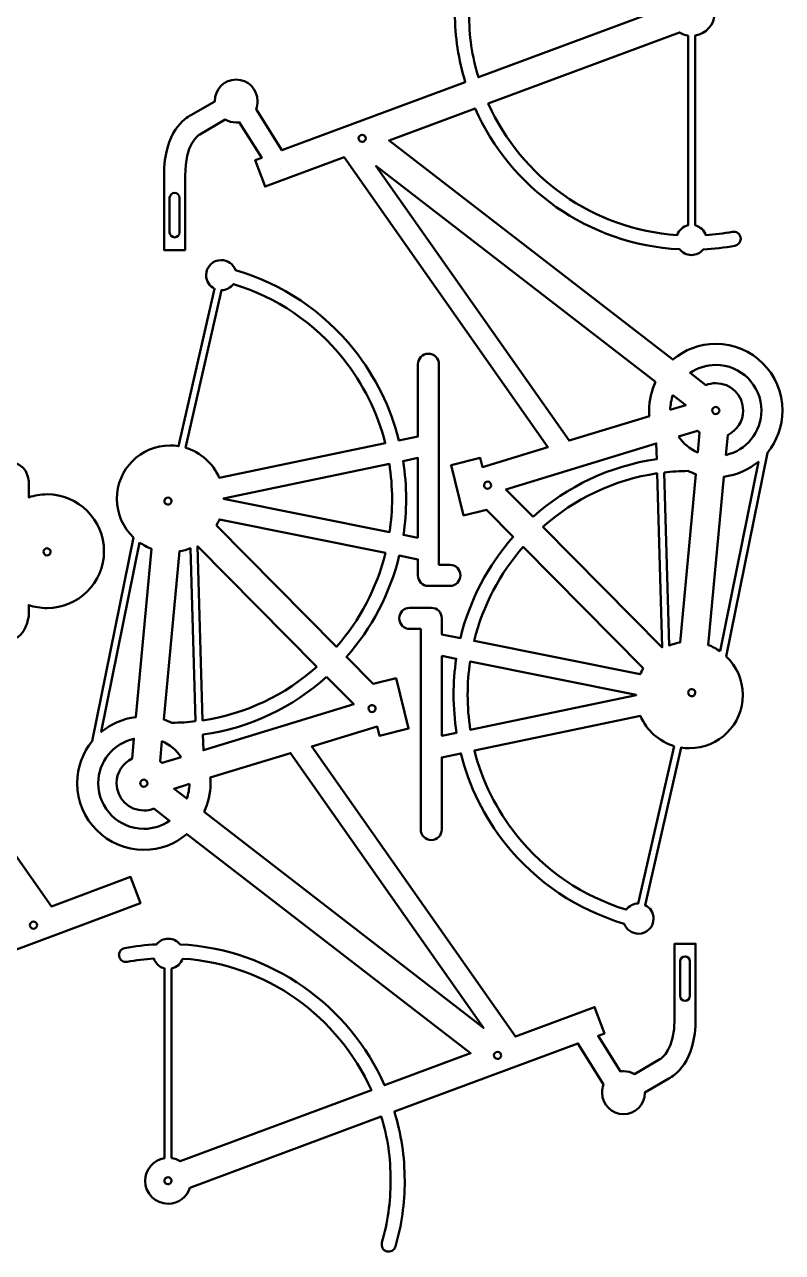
# Model space of a CAD drawing. Header units: inches. Extents: x 1.8 to 45.8, y -63.5 to -2.9.
# Drawn here: x 24.82 to 44.69, y -63.48 to -31.3 of the extents above; entities that cross this region are included whole.
import ezdxf

# ---------------------------------------------------------------- set-up
doc = ezdxf.new("R2010")
doc.units = ezdxf.units.IN
doc.header["$MEASUREMENT"] = 0
doc.layers.add('2', color=7, linetype='Continuous')

msp = doc.modelspace()

# ---------------------------------------------------------------- linework, layer by layer
at = {"color": 240, "lineweight": 50, "true_color": 0xed1c24}
for points, knots in [([(22.382, -59.914), (22.543, -59.357), (22.625, -58.777), (22.625, -58.191), (22.625, -57.561), (22.53, -56.953), (22.355, -56.38), (22.355, -56.38), (27.167, -54.588), (27.167, -54.588), (27.167, -54.588), (27.696, -54.391), (27.696, -54.391), (27.696, -54.391), (27.86, -54.33), (27.86, -54.33), (27.86, -54.33), (27.602, -53.639), (27.602, -53.639), (27.602, -53.639), (25.532, -54.41), (25.532, -54.41), (25.532, -54.41), (20.188, -46.809), (20.188, -46.809), (20.188, -46.809), (22.09, -46.228), (22.09, -46.228), (22.187, -46.198), (22.266, -46.13), (22.311, -46.042), (22.311, -46.042), (23.913, -45.547), (23.913, -45.547), (24.122, -46.031), (24.107, -46.734), (24.107, -47.029), (24.107, -47.319), (24.324, -47.376), (24.541, -47.376), (24.845, -47.376), (24.932, -46.812), (24.932, -46.812), (24.932, -46.812), (24.932, -46.512), (24.932, -46.512), (25.083, -46.563), (25.245, -46.592), (25.414, -46.592), (26.238, -46.592), (26.906, -45.924), (26.906, -45.1), (26.906, -44.277), (26.238, -43.609), (25.414, -43.609), (25.245, -43.609), (25.083, -43.637), (24.932, -43.689), (24.932, -43.689), (24.932, -43.254), (24.932, -43.254), (24.932, -43.254), (24.91, -42.756), (24.368, -42.756), (23.826, -42.756), (23.327, -43.667), (23.327, -44.057), (23.327, -44.374), (23.398, -44.705), (23.61, -45.061), (23.61, -45.061), (22.144, -45.514), (22.144, -45.514), (22.144, -45.514), (21.097, -44.457), (21.097, -44.457), (21.755, -43.71), (22.239, -42.804), (22.483, -41.804), (22.483, -41.804), (22.969, -41.902), (22.969, -41.902), (22.969, -41.902), (22.969, -42.322), (22.969, -42.322), (22.969, -42.474), (23.093, -42.598), (23.246, -42.598), (23.246, -42.598), (23.809, -42.598), (23.809, -42.598), (23.962, -42.598), (24.086, -42.474), (24.086, -42.322), (24.086, -42.169), (23.962, -42.045), (23.809, -42.045), (23.809, -42.045), (23.523, -42.045), (23.523, -42.045), (23.523, -42.045), (23.523, -36.787), (23.523, -36.787), (23.523, -36.634), (23.399, -36.51), (23.246, -36.51), (23.093, -36.51), (22.969, -36.634), (22.969, -36.787), (22.969, -36.787), (22.969, -36.957), (22.969, -36.957), (22.969, -36.957), (22.851, -36.957), (22.851, -36.957), (22.835, -36.763), (22.706, -36.612), (22.55, -36.612), (22.394, -36.612), (22.266, -36.763), (22.25, -36.957), (22.151, -36.96), (22.071, -37.041), (22.071, -37.141), (22.071, -37.243), (22.154, -37.326), (22.256, -37.326), (22.256, -37.326), (22.969, -37.326), (22.969, -37.326), (22.969, -37.326), (22.969, -38.678), (22.969, -38.678), (22.969, -38.678), (22.472, -38.782), (22.472, -38.782), (21.933, -36.635), (20.287, -34.929), (18.186, -34.318), (18.131, -34.165), (17.985, -34.056), (17.813, -34.056), (17.707, -34.056), (17.61, -34.098), (17.539, -34.167), (17.194, -34.106), (16.839, -34.075), (16.476, -34.075), (16.374, -34.075), (16.292, -34.157), (16.292, -34.259), (16.292, -34.361), (16.374, -34.443), (16.476, -34.443), (16.799, -34.443), (17.115, -34.47), (17.424, -34.522), (17.457, -34.707), (17.618, -34.848), (17.813, -34.848), (17.944, -34.848), (18.06, -34.784), (18.132, -34.686), (20.535, -35.408), (22.292, -37.658), (22.292, -40.314), (22.292, -43.551), (19.683, -46.185), (16.476, -46.185), (16.374, -46.185), (16.292, -46.268), (16.292, -46.37), (16.292, -46.472), (16.374, -46.554), (16.476, -46.554), (18.048, -46.554), (19.485, -45.959), (20.577, -44.981), (20.577, -44.981), (21.29, -45.701), (21.29, -45.701), (21.29, -45.701), (16.446, -47.181), (16.446, -47.181), (16.284, -46.999), (16.049, -46.884), (15.786, -46.884), (15.297, -46.884), (14.901, -47.28), (14.901, -47.769), (14.901, -48.258), (15.297, -48.654), (15.786, -48.654), (15.934, -48.654), (16.074, -48.617), (16.197, -48.552), (16.197, -48.552), (24.352, -54.849), (24.352, -54.849), (24.352, -54.849), (22.097, -55.689), (22.097, -55.689), (21.133, -53.51), (18.951, -51.986), (16.419, -51.986), (16.038, -51.986), (15.656, -52.021), (15.284, -52.089), (15.195, -52.106), (15.133, -52.183), (15.133, -52.271), (15.133, -52.282), (15.134, -52.293), (15.136, -52.304), (15.155, -52.404), (15.251, -52.471), (15.351, -52.452), (15.701, -52.388), (16.06, -52.355), (16.419, -52.355), (19.034, -52.355), (21.253, -54.083), (21.993, -56.457), (22.164, -57.005), (22.256, -57.588), (22.256, -58.191), (22.256, -58.742), (22.179, -59.288), (22.028, -59.812), (21.999, -59.91), (22.056, -60.012), (22.154, -60.041), (22.252, -60.069), (22.354, -60.012), (22.382, -59.914)], [0, 0, 0, 0, 1, 1, 1, 2, 2, 2, 3, 3, 3, 4, 4, 4, 5, 5, 5, 6, 6, 6, 7, 7, 7, 8, 8, 8, 9, 9, 9, 10, 10, 10, 11, 11, 11, 12, 12, 12, 13, 13, 13, 14, 14, 14, 15, 15, 15, 16, 16, 16, 17, 17, 17, 18, 18, 18, 19, 19, 19, 20, 20, 20, 21, 21, 21, 22, 22, 22, 23, 23, 23, 24, 24, 24, 25, 25, 25, 26, 26, 26, 27, 27, 27, 28, 28, 28, 29, 29, 29, 30, 30, 30, 31, 31, 31, 32, 32, 32, 33, 33, 33, 34, 34, 34, 35, 35, 35, 36, 36, 36, 37, 37, 37, 38, 38, 38, 39, 39, 39, 40, 40, 40, 41, 41, 41, 42, 42, 42, 43, 43, 43, 44, 44, 44, 45, 45, 45, 46, 46, 46, 47, 47, 47, 48, 48, 48, 49, 49, 49, 50, 50, 50, 51, 51, 51, 52, 52, 52, 53, 53, 53, 54, 54, 54, 55, 55, 55, 56, 56, 56, 57, 57, 57, 58, 58, 58, 59, 59, 59, 60, 60, 60, 61, 61, 61, 62, 62, 62, 63, 63, 63, 64, 64, 64, 65, 65, 65, 66, 66, 66, 67, 67, 67, 68, 68, 68, 69, 69, 69, 70, 70, 70, 71, 71, 71, 72, 72, 72, 73, 73, 73, 74, 74, 74, 75, 75, 75, 76, 76, 76, 77, 77, 77, 78, 78, 78, 78]), ([(22.382, -59.914), (22.543, -59.357), (22.625, -58.777), (22.625, -58.191), (22.625, -57.561), (22.53, -56.953), (22.355, -56.38), (22.355, -56.38), (27.167, -54.588), (27.167, -54.588), (27.167, -54.588), (27.696, -54.391), (27.696, -54.391), (27.696, -54.391), (27.86, -54.33), (27.86, -54.33), (27.86, -54.33), (27.602, -53.639), (27.602, -53.639), (27.602, -53.639), (25.532, -54.41), (25.532, -54.41), (25.532, -54.41), (20.188, -46.809), (20.188, -46.809), (20.188, -46.809), (22.09, -46.228), (22.09, -46.228), (22.187, -46.198), (22.266, -46.13), (22.311, -46.042), (22.311, -46.042), (23.913, -45.547), (23.913, -45.547), (24.122, -46.031), (24.107, -46.734), (24.107, -47.029), (24.107, -47.319), (24.324, -47.376), (24.541, -47.376), (24.845, -47.376), (24.932, -46.812), (24.932, -46.812), (24.932, -46.812), (24.932, -46.512), (24.932, -46.512), (25.083, -46.563), (25.245, -46.592), (25.414, -46.592), (26.238, -46.592), (26.906, -45.924), (26.906, -45.1), (26.906, -44.277), (26.238, -43.609), (25.414, -43.609), (25.245, -43.609), (25.083, -43.637), (24.932, -43.689), (24.932, -43.689), (24.932, -43.254), (24.932, -43.254), (24.932, -43.254), (24.91, -42.756), (24.368, -42.756), (23.826, -42.756), (23.327, -43.667), (23.327, -44.057), (23.327, -44.374), (23.398, -44.705), (23.61, -45.061), (23.61, -45.061), (22.144, -45.514), (22.144, -45.514), (22.144, -45.514), (21.097, -44.457), (21.097, -44.457), (21.755, -43.71), (22.239, -42.804), (22.483, -41.804), (22.483, -41.804), (22.969, -41.902), (22.969, -41.902), (22.969, -41.902), (22.969, -42.322), (22.969, -42.322), (22.969, -42.474), (23.093, -42.598), (23.246, -42.598), (23.246, -42.598), (23.809, -42.598), (23.809, -42.598), (23.962, -42.598), (24.086, -42.474), (24.086, -42.322), (24.086, -42.169), (23.962, -42.045), (23.809, -42.045), (23.809, -42.045), (23.523, -42.045), (23.523, -42.045), (23.523, -42.045), (23.523, -36.787), (23.523, -36.787), (23.523, -36.634), (23.399, -36.51), (23.246, -36.51), (23.093, -36.51), (22.969, -36.634), (22.969, -36.787), (22.969, -36.787), (22.969, -36.957), (22.969, -36.957), (22.969, -36.957), (22.851, -36.957), (22.851, -36.957), (22.835, -36.763), (22.706, -36.612), (22.55, -36.612), (22.394, -36.612), (22.266, -36.763), (22.25, -36.957), (22.151, -36.96), (22.071, -37.041), (22.071, -37.141), (22.071, -37.243), (22.154, -37.326), (22.256, -37.326), (22.256, -37.326), (22.969, -37.326), (22.969, -37.326), (22.969, -37.326), (22.969, -38.678), (22.969, -38.678), (22.969, -38.678), (22.472, -38.782), (22.472, -38.782), (21.933, -36.635), (20.287, -34.929), (18.186, -34.318), (18.131, -34.165), (17.985, -34.056), (17.813, -34.056), (17.707, -34.056), (17.61, -34.098), (17.539, -34.167), (17.194, -34.106), (16.839, -34.075), (16.476, -34.075), (16.374, -34.075), (16.292, -34.157), (16.292, -34.259), (16.292, -34.361), (16.374, -34.443), (16.476, -34.443), (16.799, -34.443), (17.115, -34.47), (17.424, -34.522), (17.457, -34.707), (17.618, -34.848), (17.813, -34.848), (17.944, -34.848), (18.06, -34.784), (18.132, -34.686), (20.535, -35.408), (22.292, -37.658), (22.292, -40.314), (22.292, -43.551), (19.683, -46.185), (16.476, -46.185), (16.374, -46.185), (16.292, -46.268), (16.292, -46.37), (16.292, -46.472), (16.374, -46.554), (16.476, -46.554), (18.048, -46.554), (19.485, -45.959), (20.577, -44.981), (20.577, -44.981), (21.29, -45.701), (21.29, -45.701), (21.29, -45.701), (16.446, -47.181), (16.446, -47.181), (16.284, -46.999), (16.049, -46.884), (15.786, -46.884), (15.297, -46.884), (14.901, -47.28), (14.901, -47.769), (14.901, -48.258), (15.297, -48.654), (15.786, -48.654), (15.934, -48.654), (16.074, -48.617), (16.197, -48.552), (16.197, -48.552), (24.352, -54.849), (24.352, -54.849), (24.352, -54.849), (22.097, -55.689), (22.097, -55.689), (21.133, -53.51), (18.951, -51.986), (16.419, -51.986), (16.038, -51.986), (15.656, -52.021), (15.284, -52.089), (15.195, -52.106), (15.133, -52.183), (15.133, -52.271), (15.133, -52.282), (15.134, -52.293), (15.136, -52.304), (15.155, -52.404), (15.251, -52.471), (15.351, -52.452), (15.701, -52.388), (16.06, -52.355), (16.419, -52.355), (19.034, -52.355), (21.253, -54.083), (21.993, -56.457), (22.164, -57.005), (22.256, -57.588), (22.256, -58.191), (22.256, -58.742), (22.179, -59.288), (22.028, -59.812), (21.999, -59.91), (22.056, -60.012), (22.154, -60.041), (22.252, -60.069), (22.354, -60.012), (22.382, -59.914)], [0, 0, 0, 0, 1, 1, 1, 2, 2, 2, 3, 3, 3, 4, 4, 4, 5, 5, 5, 6, 6, 6, 7, 7, 7, 8, 8, 8, 9, 9, 9, 10, 10, 10, 11, 11, 11, 12, 12, 12, 13, 13, 13, 14, 14, 14, 15, 15, 15, 16, 16, 16, 17, 17, 17, 18, 18, 18, 19, 19, 19, 20, 20, 20, 21, 21, 21, 22, 22, 22, 23, 23, 23, 24, 24, 24, 25, 25, 25, 26, 26, 26, 27, 27, 27, 28, 28, 28, 29, 29, 29, 30, 30, 30, 31, 31, 31, 32, 32, 32, 33, 33, 33, 34, 34, 34, 35, 35, 35, 36, 36, 36, 37, 37, 37, 38, 38, 38, 39, 39, 39, 40, 40, 40, 41, 41, 41, 42, 42, 42, 43, 43, 43, 44, 44, 44, 45, 45, 45, 46, 46, 46, 47, 47, 47, 48, 48, 48, 49, 49, 49, 50, 50, 50, 51, 51, 51, 52, 52, 52, 53, 53, 53, 54, 54, 54, 55, 55, 55, 56, 56, 56, 57, 57, 57, 58, 58, 58, 59, 59, 59, 60, 60, 60, 61, 61, 61, 62, 62, 62, 63, 63, 63, 64, 64, 64, 65, 65, 65, 66, 66, 66, 67, 67, 67, 68, 68, 68, 69, 69, 69, 70, 70, 70, 71, 71, 71, 72, 72, 72, 73, 73, 73, 74, 74, 74, 75, 75, 75, 76, 76, 76, 77, 77, 77, 78, 78, 78, 78]), ([(25.32, -45.112), (25.323, -45.06), (25.368, -45.021), (25.419, -45.025), (25.471, -45.028), (25.51, -45.072), (25.507, -45.124), (25.503, -45.175), (25.459, -45.214), (25.408, -45.211), (25.356, -45.208), (25.317, -45.164), (25.32, -45.112)], [0, 0, 0, 0, 1, 1, 1, 2, 2, 2, 3, 3, 3, 4, 4, 4, 4]), ([(25.32, -45.112), (25.323, -45.06), (25.368, -45.021), (25.419, -45.025), (25.471, -45.028), (25.51, -45.072), (25.507, -45.124), (25.503, -45.175), (25.459, -45.214), (25.408, -45.211), (25.356, -45.208), (25.317, -45.164), (25.32, -45.112)], [0, 0, 0, 0, 1, 1, 1, 2, 2, 2, 3, 3, 3, 4, 4, 4, 4]), ([(25.091, -54.991), (25.043, -55.009), (24.989, -54.985), (24.971, -54.936), (24.953, -54.888), (24.977, -54.834), (25.025, -54.816), (25.073, -54.798), (25.127, -54.822), (25.146, -54.87), (25.164, -54.919), (25.14, -54.973), (25.091, -54.991)], [0, 0, 0, 0, 1, 1, 1, 2, 2, 2, 3, 3, 3, 4, 4, 4, 4]), ([(25.091, -54.991), (25.043, -55.009), (24.989, -54.985), (24.971, -54.936), (24.953, -54.888), (24.977, -54.834), (25.025, -54.816), (25.073, -54.798), (25.127, -54.822), (25.146, -54.87), (25.164, -54.919), (25.14, -54.973), (25.091, -54.991)], [0, 0, 0, 0, 1, 1, 1, 2, 2, 2, 3, 3, 3, 4, 4, 4, 4])]:
    msp.add_open_spline(points, degree=3, knots=knots, dxfattribs=at)
at = {"layer": '2', "color": 114, "lineweight": 50, "true_color": 0x00a651}
for points in [[(30.434, -33.301), (30.434, -33.301)], [(31.538, -35.073), (31.538, -35.073)], [(39.359, -57.522), (39.359, -57.522)], [(40.464, -59.294), (40.464, -59.294)]]:
    msp.add_lwpolyline(points, dxfattribs=at)
for points, knots in [([(36.35, -29.267), (36.189, -29.825), (36.107, -30.405), (36.107, -30.991), (36.107, -31.621), (36.202, -32.228), (36.377, -32.802), (36.377, -32.802), (36.378, -32.804), (36.378, -32.804), (36.378, -32.804), (31.569, -34.592), (31.569, -34.592), (31.569, -34.592), (30.892, -33.513), (30.892, -33.513), (30.919, -33.448), (30.934, -33.376), (30.934, -33.301), (30.934, -32.99), (30.682, -32.738), (30.371, -32.738), (30.06, -32.738), (29.808, -32.99), (29.808, -33.301), (29.808, -33.304), (29.809, -33.306), (29.809, -33.309), (29.809, -33.309), (29.182, -33.674), (29.182, -33.674), (29.045, -33.74), (28.48, -34.084), (28.48, -35.254), (28.48, -35.254), (28.48, -37.206), (28.48, -37.206), (28.48, -37.206), (29.033, -37.206), (29.033, -37.206), (29.033, -37.206), (29.033, -35.254), (29.033, -35.254), (29.033, -34.42), (29.37, -34.202), (29.418, -34.175), (29.418, -34.175), (30.087, -33.786), (30.087, -33.786), (30.17, -33.835), (30.267, -33.864), (30.371, -33.864), (30.399, -33.864), (30.427, -33.861), (30.454, -33.857), (30.454, -33.857), (31.04, -34.789), (31.04, -34.789), (31.04, -34.789), (30.872, -34.851), (30.872, -34.851), (30.872, -34.851), (31.13, -35.543), (31.13, -35.543), (31.13, -35.543), (33.201, -34.773), (33.201, -34.773), (33.201, -34.773), (38.544, -42.373), (38.544, -42.373), (38.544, -42.373), (36.83, -42.896), (36.83, -42.896), (36.83, -42.896), (36.771, -42.657), (36.771, -42.657), (36.771, -42.657), (36.007, -42.846), (36.007, -42.846), (36.007, -42.846), (36.332, -44.164), (36.332, -44.164), (36.332, -44.164), (36.933, -44.016), (36.933, -44.016), (36.933, -44.016), (37.635, -44.725), (37.635, -44.725), (36.977, -45.471), (36.493, -46.377), (36.249, -47.378), (36.249, -47.378), (35.763, -47.28), (35.763, -47.28), (35.763, -47.28), (35.763, -46.86), (35.763, -46.86), (35.763, -46.707), (35.639, -46.584), (35.486, -46.584), (35.486, -46.584), (34.923, -46.584), (34.923, -46.584), (34.77, -46.584), (34.646, -46.707), (34.646, -46.86), (34.646, -47.013), (34.77, -47.137), (34.923, -47.137), (34.923, -47.137), (35.209, -47.137), (35.209, -47.137), (35.209, -47.137), (35.209, -52.395), (35.209, -52.395), (35.209, -52.548), (35.333, -52.672), (35.486, -52.672), (35.639, -52.672), (35.763, -52.548), (35.763, -52.395), (35.763, -52.395), (35.763, -50.504), (35.763, -50.504), (35.763, -50.504), (36.262, -50.4), (36.262, -50.4), (36.478, -51.261), (36.875, -52.074), (37.431, -52.772), (38.231, -53.777), (39.329, -54.511), (40.547, -54.865), (40.602, -55.017), (40.748, -55.126), (40.919, -55.126), (41.137, -55.126), (41.315, -54.948), (41.315, -54.73), (41.315, -54.574), (41.225, -54.44), (41.094, -54.375), (41.094, -54.375), (42.036, -50.247), (42.036, -50.247), (42.108, -50.258), (42.181, -50.266), (42.256, -50.266), (43.028, -50.266), (43.654, -49.64), (43.654, -48.867), (43.654, -48.47), (43.487, -48.111), (43.221, -47.857), (43.221, -47.857), (44.298, -42.519), (44.298, -42.519), (44.545, -42.217), (44.693, -41.832), (44.693, -41.413), (44.693, -40.45), (43.909, -39.666), (42.946, -39.666), (42.518, -39.666), (42.125, -39.821), (41.821, -40.078), (41.821, -40.078), (34.381, -34.334), (34.381, -34.334), (34.381, -34.334), (36.636, -33.495), (36.636, -33.495), (37.56, -35.582), (39.602, -37.066), (41.997, -37.187), (42.07, -37.278), (42.181, -37.337), (42.307, -37.337), (42.432, -37.337), (42.544, -37.279), (42.616, -37.188), (42.896, -37.175), (43.175, -37.143), (43.448, -37.092), (43.537, -37.076), (43.599, -36.998), (43.599, -36.911), (43.599, -36.9), (43.598, -36.889), (43.596, -36.877), (43.577, -36.777), (43.481, -36.711), (43.381, -36.73), (43.151, -36.772), (42.918, -36.8), (42.683, -36.815), (42.64, -36.689), (42.535, -36.591), (42.405, -36.558), (42.405, -36.558), (42.405, -31.585), (42.405, -31.585), (42.693, -31.54), (42.914, -31.292), (42.914, -30.991), (42.914, -30.658), (42.645, -30.389), (42.313, -30.389), (42.043, -30.389), (41.815, -30.566), (41.738, -30.811), (41.738, -30.811), (36.724, -32.675), (36.724, -32.675), (36.554, -32.127), (36.476, -31.594), (36.476, -30.991), (36.476, -30.439), (36.553, -29.894), (36.704, -29.37), (36.733, -29.271), (36.676, -29.169), (36.578, -29.141), (36.48, -29.113), (36.378, -29.169), (36.35, -29.267)], [0, 0, 0, 0, 1, 1, 1, 2, 2, 2, 3, 3, 3, 4, 4, 4, 5, 5, 5, 6, 6, 6, 7, 7, 7, 8, 8, 8, 9, 9, 9, 10, 10, 10, 11, 11, 11, 12, 12, 12, 13, 13, 13, 14, 14, 14, 15, 15, 15, 16, 16, 16, 17, 17, 17, 18, 18, 18, 19, 19, 19, 20, 20, 20, 21, 21, 21, 22, 22, 22, 23, 23, 23, 24, 24, 24, 25, 25, 25, 26, 26, 26, 27, 27, 27, 28, 28, 28, 29, 29, 29, 30, 30, 30, 31, 31, 31, 32, 32, 32, 33, 33, 33, 34, 34, 34, 35, 35, 35, 36, 36, 36, 37, 37, 37, 38, 38, 38, 39, 39, 39, 40, 40, 40, 41, 41, 41, 42, 42, 42, 43, 43, 43, 44, 44, 44, 45, 45, 45, 46, 46, 46, 47, 47, 47, 48, 48, 48, 49, 49, 49, 50, 50, 50, 51, 51, 51, 52, 52, 52, 53, 53, 53, 54, 54, 54, 55, 55, 55, 56, 56, 56, 57, 57, 57, 58, 58, 58, 59, 59, 59, 60, 60, 60, 61, 61, 61, 62, 62, 62, 63, 63, 63, 64, 64, 64, 65, 65, 65, 66, 66, 66, 67, 67, 67, 68, 68, 68, 69, 69, 69, 70, 70, 70, 71, 71, 71, 72, 72, 72, 73, 73, 73, 74, 74, 74, 75, 75, 75, 75]), ([(42.22, -31.585), (42.22, -31.585), (42.22, -36.555), (42.22, -36.555), (42.085, -36.585), (41.977, -36.684), (41.933, -36.813), (39.723, -36.671), (37.845, -35.294), (36.982, -33.366), (36.982, -33.366), (41.996, -31.502), (41.996, -31.502), (42.063, -31.544), (42.139, -31.572), (42.22, -31.585)], [0, 0, 0, 0, 1, 1, 1, 2, 2, 2, 3, 3, 3, 4, 4, 4, 5, 5, 5, 5]), ([(33.641, -34.191), (33.689, -34.173), (33.743, -34.197), (33.761, -34.245), (33.78, -34.293), (33.755, -34.347), (33.707, -34.366), (33.659, -34.384), (33.605, -34.36), (33.587, -34.311), (33.568, -34.263), (33.593, -34.209), (33.641, -34.191)], [0, 0, 0, 0, 1, 1, 1, 2, 2, 2, 3, 3, 3, 4, 4, 4, 4]), ([(41.369, -40.661), (41.26, -40.889), (41.199, -41.144), (41.199, -41.413), (41.199, -41.462), (41.201, -41.511), (41.206, -41.559), (41.206, -41.559), (39.101, -42.202), (39.101, -42.202), (39.101, -42.202), (34.037, -35), (34.037, -35), (34.037, -35), (41.369, -40.661), (41.369, -40.661)], [0, 0, 0, 0, 1, 1, 1, 2, 2, 2, 3, 3, 3, 4, 4, 4, 5, 5, 5, 5]), ([(28.887, -35.838), (28.887, -35.838), (28.887, -36.744), (28.887, -36.744), (28.887, -36.816), (28.829, -36.874), (28.758, -36.874), (28.686, -36.874), (28.628, -36.816), (28.628, -36.744), (28.628, -36.744), (28.628, -35.838), (28.628, -35.838), (28.628, -35.767), (28.686, -35.709), (28.758, -35.709), (28.829, -35.709), (28.887, -35.767), (28.887, -35.838)], [0, 0, 0, 0, 1, 1, 1, 2, 2, 2, 3, 3, 3, 4, 4, 4, 5, 5, 5, 6, 6, 6, 6]), ([(34.548, -63.327), (34.709, -62.77), (34.79, -62.19), (34.79, -61.604), (34.79, -60.974), (34.696, -60.366), (34.521, -59.793), (34.521, -59.793), (34.52, -59.79), (34.52, -59.79), (34.52, -59.79), (39.329, -58.002), (39.329, -58.002), (39.329, -58.002), (40.006, -59.081), (40.006, -59.081), (39.979, -59.147), (39.964, -59.218), (39.964, -59.294), (39.964, -59.604), (40.216, -59.856), (40.527, -59.856), (40.838, -59.856), (41.089, -59.604), (41.089, -59.294), (41.089, -59.291), (41.089, -59.289), (41.089, -59.286), (41.089, -59.286), (41.716, -58.92), (41.716, -58.92), (41.853, -58.854), (42.418, -58.511), (42.418, -57.34), (42.418, -57.34), (42.418, -55.388), (42.418, -55.388), (42.418, -55.388), (41.865, -55.388), (41.865, -55.388), (41.865, -55.388), (41.865, -57.34), (41.865, -57.34), (41.865, -58.174), (41.528, -58.393), (41.48, -58.419), (41.48, -58.419), (40.811, -58.808), (40.811, -58.808), (40.727, -58.759), (40.63, -58.731), (40.527, -58.731), (40.498, -58.731), (40.471, -58.734), (40.444, -58.738), (40.444, -58.738), (39.858, -57.805), (39.858, -57.805), (39.858, -57.805), (40.025, -57.743), (40.025, -57.743), (40.025, -57.743), (39.768, -57.052), (39.768, -57.052), (39.768, -57.052), (37.697, -57.822), (37.697, -57.822), (37.697, -57.822), (32.354, -50.222), (32.354, -50.222), (32.354, -50.222), (34.068, -49.698), (34.068, -49.698), (34.068, -49.698), (34.127, -49.937), (34.127, -49.937), (34.127, -49.937), (34.891, -49.748), (34.891, -49.748), (34.891, -49.748), (34.565, -48.43), (34.565, -48.43), (34.565, -48.43), (33.965, -48.579), (33.965, -48.579), (33.965, -48.579), (33.263, -47.87), (33.263, -47.87), (33.921, -47.123), (34.405, -46.217), (34.648, -45.217), (34.648, -45.217), (35.135, -45.315), (35.135, -45.315), (35.135, -45.315), (35.135, -45.734), (35.135, -45.734), (35.135, -45.887), (35.259, -46.011), (35.412, -46.011), (35.412, -46.011), (35.975, -46.011), (35.975, -46.011), (36.127, -46.011), (36.251, -45.887), (36.251, -45.734), (36.251, -45.581), (36.127, -45.457), (35.975, -45.457), (35.975, -45.457), (35.689, -45.457), (35.689, -45.457), (35.689, -45.457), (35.689, -40.199), (35.689, -40.199), (35.689, -40.047), (35.565, -39.923), (35.412, -39.923), (35.259, -39.923), (35.135, -40.047), (35.135, -40.199), (35.135, -40.199), (35.135, -42.091), (35.135, -42.091), (35.135, -42.091), (34.636, -42.195), (34.636, -42.195), (34.419, -41.333), (34.022, -40.521), (33.467, -39.822), (32.667, -38.818), (31.569, -38.083), (30.351, -37.73), (30.296, -37.578), (30.15, -37.469), (29.979, -37.469), (29.76, -37.469), (29.583, -37.646), (29.583, -37.865), (29.583, -38.02), (29.673, -38.155), (29.804, -38.219), (29.804, -38.219), (28.862, -42.348), (28.862, -42.348), (28.79, -42.336), (28.717, -42.329), (28.642, -42.329), (27.87, -42.329), (27.244, -42.955), (27.244, -43.727), (27.244, -44.125), (27.411, -44.483), (27.677, -44.738), (27.677, -44.738), (26.6, -50.076), (26.6, -50.076), (26.353, -50.377), (26.205, -50.762), (26.205, -51.182), (26.205, -52.145), (26.988, -52.929), (27.952, -52.929), (28.38, -52.929), (28.773, -52.773), (29.077, -52.517), (29.077, -52.517), (36.517, -58.261), (36.517, -58.261), (36.517, -58.261), (34.262, -59.099), (34.262, -59.099), (33.338, -57.013), (31.296, -55.528), (28.901, -55.407), (28.828, -55.316), (28.716, -55.257), (28.591, -55.257), (28.465, -55.257), (28.354, -55.315), (28.281, -55.406), (28.002, -55.42), (27.723, -55.452), (27.45, -55.502), (27.361, -55.519), (27.299, -55.596), (27.299, -55.683), (27.299, -55.694), (27.3, -55.706), (27.302, -55.717), (27.321, -55.817), (27.417, -55.883), (27.517, -55.865), (27.747, -55.823), (27.98, -55.794), (28.215, -55.779), (28.258, -55.906), (28.362, -56.004), (28.493, -56.037), (28.493, -56.037), (28.493, -61.01), (28.493, -61.01), (28.205, -61.054), (27.984, -61.303), (27.984, -61.604), (27.984, -61.936), (28.253, -62.205), (28.585, -62.205), (28.855, -62.205), (29.083, -62.028), (29.159, -61.784), (29.159, -61.784), (34.173, -59.919), (34.173, -59.919), (34.344, -60.467), (34.421, -61), (34.421, -61.604), (34.421, -62.155), (34.345, -62.7), (34.193, -63.225), (34.165, -63.323), (34.222, -63.425), (34.319, -63.453), (34.417, -63.481), (34.52, -63.425), (34.548, -63.327)], [0, 0, 0, 0, 1, 1, 1, 2, 2, 2, 3, 3, 3, 4, 4, 4, 5, 5, 5, 6, 6, 6, 7, 7, 7, 8, 8, 8, 9, 9, 9, 10, 10, 10, 11, 11, 11, 12, 12, 12, 13, 13, 13, 14, 14, 14, 15, 15, 15, 16, 16, 16, 17, 17, 17, 18, 18, 18, 19, 19, 19, 20, 20, 20, 21, 21, 21, 22, 22, 22, 23, 23, 23, 24, 24, 24, 25, 25, 25, 26, 26, 26, 27, 27, 27, 28, 28, 28, 29, 29, 29, 30, 30, 30, 31, 31, 31, 32, 32, 32, 33, 33, 33, 34, 34, 34, 35, 35, 35, 36, 36, 36, 37, 37, 37, 38, 38, 38, 39, 39, 39, 40, 40, 40, 41, 41, 41, 42, 42, 42, 43, 43, 43, 44, 44, 44, 45, 45, 45, 46, 46, 46, 47, 47, 47, 48, 48, 48, 49, 49, 49, 50, 50, 50, 51, 51, 51, 52, 52, 52, 53, 53, 53, 54, 54, 54, 55, 55, 55, 56, 56, 56, 57, 57, 57, 58, 58, 58, 59, 59, 59, 60, 60, 60, 61, 61, 61, 62, 62, 62, 63, 63, 63, 64, 64, 64, 65, 65, 65, 66, 66, 66, 67, 67, 67, 68, 68, 68, 69, 69, 69, 70, 70, 70, 71, 71, 71, 72, 72, 72, 73, 73, 73, 74, 74, 74, 75, 75, 75, 75]), ([(29.042, -42.387), (29.042, -42.387), (29.983, -38.261), (29.983, -38.261), (30.112, -38.259), (30.226, -38.196), (30.298, -38.099), (31.423, -38.437), (32.437, -39.121), (33.178, -40.052), (33.706, -40.716), (34.077, -41.466), (34.279, -42.269), (34.279, -42.269), (29.928, -43.176), (29.928, -43.176), (29.765, -42.798), (29.441, -42.506), (29.042, -42.387)], [0, 0, 0, 0, 1, 1, 1, 2, 2, 2, 3, 3, 3, 4, 4, 4, 5, 5, 5, 6, 6, 6, 6]), ([(44.142, -41.413), (44.142, -41.982), (43.742, -42.459), (43.209, -42.579), (43.209, -42.579), (43.257, -42.058), (43.257, -42.058), (43.497, -41.942), (43.663, -41.697), (43.663, -41.413), (43.663, -41.017), (43.342, -40.696), (42.946, -40.696), (42.854, -40.696), (42.767, -40.714), (42.686, -40.746), (42.686, -40.746), (42.272, -40.426), (42.272, -40.426), (42.464, -40.295), (42.696, -40.217), (42.946, -40.217), (43.605, -40.217), (44.142, -40.753), (44.142, -41.413)], [0, 0, 0, 0, 1, 1, 1, 2, 2, 2, 3, 3, 3, 4, 4, 4, 5, 5, 5, 6, 6, 6, 7, 7, 7, 8, 8, 8, 8]), ([(41.751, -41.392), (41.753, -41.259), (41.778, -41.13), (41.821, -41.011), (41.821, -41.011), (42.156, -41.269), (42.156, -41.269), (42.156, -41.269), (41.751, -41.392), (41.751, -41.392)], [0, 0, 0, 0, 1, 1, 1, 2, 2, 2, 3, 3, 3, 3]), ([(43.039, -41.419), (43.036, -41.47), (42.992, -41.509), (42.94, -41.506), (42.889, -41.503), (42.849, -41.459), (42.853, -41.407), (42.856, -41.355), (42.9, -41.316), (42.952, -41.32), (43.004, -41.323), (43.043, -41.367), (43.039, -41.419)], [0, 0, 0, 0, 1, 1, 1, 2, 2, 2, 3, 3, 3, 4, 4, 4, 4]), ([(41.967, -42.098), (41.967, -42.098), (42.467, -41.945), (42.467, -41.945), (42.485, -41.961), (42.503, -41.976), (42.522, -41.99), (42.522, -41.99), (42.474, -42.511), (42.474, -42.511), (42.269, -42.423), (42.094, -42.278), (41.967, -42.098)], [0, 0, 0, 0, 1, 1, 1, 2, 2, 2, 3, 3, 3, 4, 4, 4, 4]), ([(38.155, -44.201), (38.155, -44.201), (37.442, -43.481), (37.442, -43.481), (37.442, -43.481), (41.385, -42.276), (41.385, -42.276), (41.385, -42.276), (41.397, -42.688), (41.397, -42.688), (40.163, -42.862), (39.044, -43.404), (38.155, -44.201)], [0, 0, 0, 0, 1, 1, 1, 2, 2, 2, 3, 3, 3, 4, 4, 4, 4]), ([(35.135, -44.75), (35.135, -44.75), (34.756, -44.674), (34.756, -44.674), (34.803, -44.365), (34.827, -44.049), (34.827, -43.727), (34.827, -43.394), (34.799, -43.063), (34.747, -42.737), (34.747, -42.737), (35.135, -42.656), (35.135, -42.656), (35.135, -42.656), (35.135, -44.75), (35.135, -44.75)], [0, 0, 0, 0, 1, 1, 1, 2, 2, 2, 3, 3, 3, 4, 4, 4, 5, 5, 5, 5]), ([(43.059, -47.724), (42.963, -47.656), (42.859, -47.602), (42.747, -47.56), (42.747, -47.56), (43.156, -43.147), (43.156, -43.147), (43.498, -43.106), (43.809, -42.966), (44.061, -42.756), (44.061, -42.756), (43.059, -47.724), (43.059, -47.724)], [0, 0, 0, 0, 1, 1, 1, 2, 2, 2, 3, 3, 3, 4, 4, 4, 4]), ([(30.041, -43.726), (30.041, -43.723), (30.04, -43.721), (30.04, -43.718), (30.04, -43.718), (34.388, -42.812), (34.388, -42.812), (34.434, -43.112), (34.458, -43.417), (34.458, -43.727), (34.458, -44.024), (34.436, -44.316), (34.393, -44.601), (34.393, -44.601), (30.041, -43.726), (30.041, -43.726)], [0, 0, 0, 0, 1, 1, 1, 2, 2, 2, 3, 3, 3, 4, 4, 4, 5, 5, 5, 5]), ([(38.414, -44.463), (39.239, -43.729), (40.27, -43.227), (41.408, -43.059), (41.408, -43.059), (41.544, -47.624), (41.544, -47.624), (41.544, -47.624), (38.414, -44.463), (38.414, -44.463)], [0, 0, 0, 0, 1, 1, 1, 2, 2, 2, 3, 3, 3, 3]), ([(41.592, -43.035), (41.795, -43.012), (42.002, -42.999), (42.211, -42.997), (42.279, -43.029), (42.349, -43.057), (42.421, -43.079), (42.421, -43.079), (42.013, -47.491), (42.013, -47.491), (41.914, -47.509), (41.818, -47.536), (41.727, -47.573), (41.727, -47.573), (41.592, -43.035), (41.592, -43.035)], [0, 0, 0, 0, 1, 1, 1, 2, 2, 2, 3, 3, 3, 4, 4, 4, 5, 5, 5, 5]), ([(37.057, -43.375), (37.054, -43.427), (37.009, -43.466), (36.958, -43.462), (36.906, -43.459), (36.867, -43.415), (36.87, -43.363), (36.874, -43.312), (36.918, -43.273), (36.969, -43.276), (37.021, -43.279), (37.06, -43.323), (37.057, -43.375)], [0, 0, 0, 0, 1, 1, 1, 2, 2, 2, 3, 3, 3, 4, 4, 4, 4]), ([(28.49, -43.78), (28.494, -43.729), (28.538, -43.689), (28.589, -43.693), (28.641, -43.696), (28.68, -43.74), (28.677, -43.792), (28.674, -43.843), (28.629, -43.883), (28.578, -43.879), (28.526, -43.876), (28.487, -43.832), (28.49, -43.78)], [0, 0, 0, 0, 1, 1, 1, 2, 2, 2, 3, 3, 3, 4, 4, 4, 4]), ([(29.853, -44.425), (29.882, -44.375), (29.909, -44.323), (29.932, -44.269), (29.932, -44.269), (34.286, -45.144), (34.286, -45.144), (34.058, -46.071), (33.611, -46.912), (33.003, -47.607), (33.003, -47.607), (29.853, -44.425), (29.853, -44.425)], [0, 0, 0, 0, 1, 1, 1, 2, 2, 2, 3, 3, 3, 4, 4, 4, 4]), ([(27.839, -44.871), (27.934, -44.938), (28.039, -44.993), (28.15, -45.035), (28.15, -45.035), (27.742, -49.448), (27.742, -49.448), (27.4, -49.489), (27.088, -49.628), (26.836, -49.838), (26.836, -49.838), (27.839, -44.871), (27.839, -44.871)], [0, 0, 0, 0, 1, 1, 1, 2, 2, 2, 3, 3, 3, 4, 4, 4, 4]), ([(29.306, -49.559), (29.103, -49.583), (28.896, -49.596), (28.687, -49.597), (28.619, -49.566), (28.549, -49.538), (28.477, -49.515), (28.477, -49.515), (28.885, -45.103), (28.885, -45.103), (28.984, -45.086), (29.08, -45.058), (29.171, -45.021), (29.171, -45.021), (29.306, -49.559), (29.306, -49.559)], [0, 0, 0, 0, 1, 1, 1, 2, 2, 2, 3, 3, 3, 4, 4, 4, 5, 5, 5, 5]), ([(32.483, -48.131), (31.659, -48.865), (30.627, -49.367), (29.49, -49.535), (29.49, -49.535), (29.354, -44.97), (29.354, -44.97), (29.354, -44.97), (32.483, -48.131), (32.483, -48.131)], [0, 0, 0, 0, 1, 1, 1, 2, 2, 2, 3, 3, 3, 3]), ([(41.045, -48.169), (41.016, -48.22), (40.989, -48.272), (40.966, -48.326), (40.966, -48.326), (36.611, -47.451), (36.611, -47.451), (36.84, -46.523), (37.287, -45.683), (37.895, -44.988), (37.895, -44.988), (41.045, -48.169), (41.045, -48.169)], [0, 0, 0, 0, 1, 1, 1, 2, 2, 2, 3, 3, 3, 4, 4, 4, 4]), ([(35.763, -47.844), (35.763, -47.844), (36.142, -47.921), (36.142, -47.921), (36.095, -48.229), (36.071, -48.546), (36.071, -48.867), (36.071, -49.2), (36.098, -49.531), (36.151, -49.857), (36.151, -49.857), (35.763, -49.938), (35.763, -49.938), (35.763, -49.938), (35.763, -47.844), (35.763, -47.844)], [0, 0, 0, 0, 1, 1, 1, 2, 2, 2, 3, 3, 3, 4, 4, 4, 5, 5, 5, 5]), ([(40.857, -48.869), (40.857, -48.871), (40.858, -48.874), (40.858, -48.876), (40.858, -48.876), (36.51, -49.782), (36.51, -49.782), (36.464, -49.483), (36.44, -49.177), (36.44, -48.867), (36.44, -48.57), (36.462, -48.279), (36.504, -47.993), (36.504, -47.993), (40.857, -48.869), (40.857, -48.869)], [0, 0, 0, 0, 1, 1, 1, 2, 2, 2, 3, 3, 3, 4, 4, 4, 5, 5, 5, 5]), ([(32.743, -48.394), (32.743, -48.394), (33.456, -49.114), (33.456, -49.114), (33.456, -49.114), (29.513, -50.319), (29.513, -50.319), (29.513, -50.319), (29.501, -49.906), (29.501, -49.906), (30.735, -49.733), (31.853, -49.19), (32.743, -48.394)], [0, 0, 0, 0, 1, 1, 1, 2, 2, 2, 3, 3, 3, 4, 4, 4, 4]), ([(42.408, -48.814), (42.404, -48.866), (42.36, -48.905), (42.308, -48.902), (42.257, -48.899), (42.218, -48.854), (42.221, -48.803), (42.224, -48.751), (42.269, -48.712), (42.32, -48.715), (42.372, -48.718), (42.411, -48.763), (42.408, -48.814)], [0, 0, 0, 0, 1, 1, 1, 2, 2, 2, 3, 3, 3, 4, 4, 4, 4]), ([(33.841, -49.22), (33.844, -49.168), (33.888, -49.129), (33.94, -49.132), (33.991, -49.135), (34.031, -49.18), (34.027, -49.231), (34.024, -49.283), (33.98, -49.322), (33.928, -49.319), (33.877, -49.315), (33.838, -49.271), (33.841, -49.22)], [0, 0, 0, 0, 1, 1, 1, 2, 2, 2, 3, 3, 3, 4, 4, 4, 4]), ([(41.856, -50.207), (41.856, -50.207), (40.914, -54.334), (40.914, -54.334), (40.785, -54.335), (40.671, -54.398), (40.6, -54.495), (39.475, -54.157), (38.461, -53.474), (37.72, -52.542), (37.192, -51.879), (36.821, -51.128), (36.619, -50.325), (36.619, -50.325), (40.97, -49.418), (40.97, -49.418), (41.132, -49.796), (41.457, -50.088), (41.856, -50.207)], [0, 0, 0, 0, 1, 1, 1, 2, 2, 2, 3, 3, 3, 4, 4, 4, 5, 5, 5, 6, 6, 6, 6]), ([(26.756, -51.182), (26.756, -50.612), (27.156, -50.136), (27.689, -50.016), (27.689, -50.016), (27.641, -50.537), (27.641, -50.537), (27.401, -50.652), (27.235, -50.897), (27.235, -51.182), (27.235, -51.577), (27.556, -51.898), (27.952, -51.898), (28.044, -51.898), (28.131, -51.88), (28.212, -51.849), (28.212, -51.849), (28.626, -52.168), (28.626, -52.168), (28.434, -52.3), (28.202, -52.377), (27.952, -52.377), (27.292, -52.377), (26.756, -51.841), (26.756, -51.182)], [0, 0, 0, 0, 1, 1, 1, 2, 2, 2, 3, 3, 3, 4, 4, 4, 5, 5, 5, 6, 6, 6, 7, 7, 7, 8, 8, 8, 8]), ([(28.931, -50.497), (28.931, -50.497), (28.431, -50.649), (28.431, -50.649), (28.413, -50.634), (28.395, -50.619), (28.376, -50.605), (28.376, -50.605), (28.424, -50.083), (28.424, -50.083), (28.629, -50.172), (28.804, -50.316), (28.931, -50.497)], [0, 0, 0, 0, 1, 1, 1, 2, 2, 2, 3, 3, 3, 4, 4, 4, 4]), ([(29.529, -51.933), (29.638, -51.705), (29.699, -51.45), (29.699, -51.182), (29.699, -51.132), (29.696, -51.084), (29.692, -51.035), (29.692, -51.035), (31.797, -50.392), (31.797, -50.392), (31.797, -50.392), (36.86, -57.594), (36.86, -57.594), (36.86, -57.594), (29.529, -51.933), (29.529, -51.933)], [0, 0, 0, 0, 1, 1, 1, 2, 2, 2, 3, 3, 3, 4, 4, 4, 5, 5, 5, 5]), ([(27.858, -51.176), (27.862, -51.124), (27.906, -51.085), (27.958, -51.088), (28.009, -51.092), (28.048, -51.136), (28.045, -51.188), (28.042, -51.239), (27.997, -51.278), (27.946, -51.275), (27.894, -51.272), (27.855, -51.227), (27.858, -51.176)], [0, 0, 0, 0, 1, 1, 1, 2, 2, 2, 3, 3, 3, 4, 4, 4, 4]), ([(29.147, -51.202), (29.144, -51.336), (29.119, -51.464), (29.076, -51.584), (29.076, -51.584), (28.742, -51.326), (28.742, -51.326), (28.742, -51.326), (29.147, -51.202), (29.147, -51.202)], [0, 0, 0, 0, 1, 1, 1, 2, 2, 2, 3, 3, 3, 3]), ([(28.678, -61.01), (28.678, -61.01), (28.678, -56.04), (28.678, -56.04), (28.813, -56.009), (28.921, -55.91), (28.965, -55.781), (31.175, -55.924), (33.053, -57.3), (33.916, -59.228), (33.916, -59.228), (28.901, -61.092), (28.901, -61.092), (28.834, -61.051), (28.759, -61.022), (28.678, -61.01)], [0, 0, 0, 0, 1, 1, 1, 2, 2, 2, 3, 3, 3, 4, 4, 4, 5, 5, 5, 5]), ([(42.011, -56.757), (42.011, -56.757), (42.011, -55.85), (42.011, -55.85), (42.011, -55.779), (42.069, -55.721), (42.14, -55.721), (42.212, -55.721), (42.269, -55.779), (42.269, -55.85), (42.269, -55.85), (42.269, -56.757), (42.269, -56.757), (42.269, -56.828), (42.212, -56.886), (42.14, -56.886), (42.069, -56.886), (42.011, -56.828), (42.011, -56.757)], [0, 0, 0, 0, 1, 1, 1, 2, 2, 2, 3, 3, 3, 4, 4, 4, 5, 5, 5, 6, 6, 6, 6]), ([(37.257, -58.404), (37.209, -58.422), (37.155, -58.398), (37.137, -58.349), (37.118, -58.301), (37.142, -58.247), (37.191, -58.229), (37.239, -58.211), (37.293, -58.235), (37.311, -58.283), (37.33, -58.332), (37.305, -58.385), (37.257, -58.404)], [0, 0, 0, 0, 1, 1, 1, 2, 2, 2, 3, 3, 3, 4, 4, 4, 4]), ([(28.49, -61.596), (28.493, -61.544), (28.538, -61.505), (28.589, -61.508), (28.641, -61.511), (28.68, -61.556), (28.677, -61.607), (28.674, -61.659), (28.629, -61.698), (28.578, -61.695), (28.526, -61.691), (28.487, -61.647), (28.49, -61.596)], [0, 0, 0, 0, 1, 1, 1, 2, 2, 2, 3, 3, 3, 4, 4, 4, 4])]:
    msp.add_open_spline(points, degree=3, knots=knots, dxfattribs=at)

doc.saveas('drawing.dxf')
